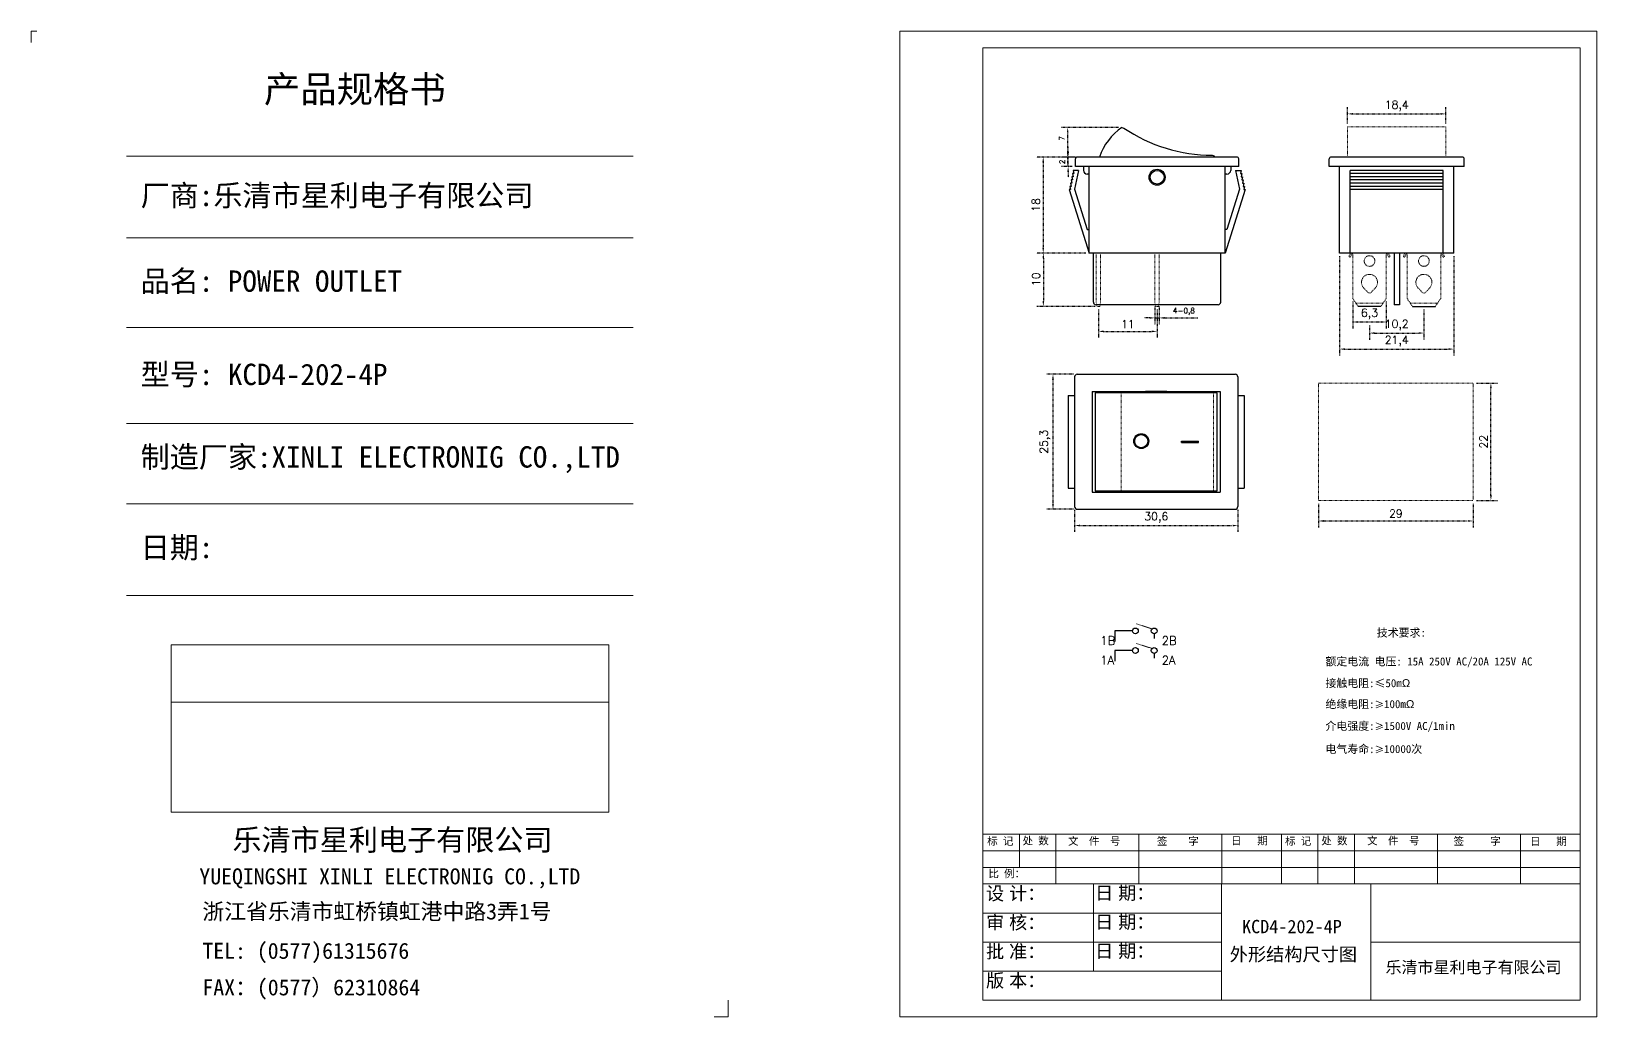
# Model space of a CAD drawing. Header units: millimetres. Extents: x 607 to 1596, y 351 to 796.
# Drawn here: x 606.9 to 900.4, y 611.4 to 796.2 of the extents above; entities that cross this region are included whole.
import ezdxf

# ---------------------------------------------------------------- set-up
doc = ezdxf.new("R2010")
doc.units = ezdxf.units.MM
doc.header["$LTSCALE"] = 0.001
doc.linetypes.add('ACAD_ISO07W100', pattern=[3, 0, -3])
doc.styles.get("Standard").update_dxf_attribs({"font": 'txt', "bigfont": 'gbcbig.shx'})
doc.dimstyles.new('ISO-25', dxfattribs={"dimtxt": 2.5, "dimasz": 2.5, "dimexe": 1.25, "dimexo": 0.625, "dimtad": 1, "dimtxsty": 'Standard', "dimcen": 2.5, "dimadec": 0, "dimazin": 0, "dimtfac": 1, "dimtmove": 0, "dimatfit": 3, "dimfxl": 0, "dimarcsym": 0})

# ---------------------------------------------------------------- blocks, each defined once
blk = doc.blocks.new('*D2')
at = {"color": 0, "linetype": 'ACAD_ISO07W100', "lineweight": -2, "ltscale": 0.13}
for p, q in [((848.24, 707.58), (848.24, 703.11)), ((877.24, 707.58), (877.24, 703.11)), ((849.24, 704.36), (876.24, 704.36))]:
    blk.add_line(p, q, dxfattribs=at)
at = {"color": 0, "linetype": 'ACAD_ISO07W100', "lineweight": 13, "ltscale": 0.13}
for points in [[(849.24, 704.53), (849.24, 704.19), (848.24, 704.36)], [(876.24, 704.53), (876.24, 704.19), (877.24, 704.36)]]:
    blk.add_solid(points, dxfattribs=at)
at = {"layer": 'Defpoints', "color": 0, "linetype": 'ACAD_ISO07W100', "lineweight": 13, "ltscale": 0.13}
for p in [(848.24, 708.21), (877.24, 708.21), (877.24, 704.36)]:
    blk.add_point(p, dxfattribs=at)
at = {"color": 0, "linetype": 'ACAD_ISO07W100', "lineweight": 13, "ltscale": 0.13, "insert": (862.74, 705.74), "char_height": 1.5, "attachment_point": 5}
blk.add_mtext('29', dxfattribs=at)
blk = doc.blocks.new('*D3')
at = {"color": 0, "linetype": 'ACAD_ISO07W100', "lineweight": -2, "ltscale": 0.13}
for p, q in [((877.87, 730.21), (881.81, 730.21)), ((880.56, 709.21), (880.56, 729.21)), ((877.87, 708.21), (881.81, 708.21))]:
    blk.add_line(p, q, dxfattribs=at)
at = {"color": 0, "linetype": 'ACAD_ISO07W100', "lineweight": 13, "ltscale": 0.13}
for points in [[(880.39, 729.21), (880.73, 729.21), (880.56, 730.21)], [(880.39, 709.21), (880.73, 709.21), (880.56, 708.21)]]:
    blk.add_solid(points, dxfattribs=at)
at = {"layer": 'Defpoints', "color": 0, "linetype": 'ACAD_ISO07W100', "lineweight": 13, "ltscale": 0.13}
for p in [(877.24, 730.21), (880.56, 730.21), (877.24, 708.21)]:
    blk.add_point(p, dxfattribs=at)
at = {"color": 0, "linetype": 'ACAD_ISO07W100', "lineweight": 13, "ltscale": 0.13, "insert": (879.19, 719.21), "char_height": 1.5, "attachment_point": 5, "rotation": 90}
blk.add_mtext('22', dxfattribs=at)
blk = doc.blocks.new('*D4')
at = {"color": 0, "linetype": 'ACAD_ISO07W100', "lineweight": -2, "ltscale": 0.13}
for p, q in [((802.39, 731.86), (797.21, 731.86)), ((798.46, 730.86), (798.46, 707.56)), ((802.39, 706.56), (797.21, 706.56))]:
    blk.add_line(p, q, dxfattribs=at)
at = {"color": 0, "linetype": 'ACAD_ISO07W100', "lineweight": 13, "ltscale": 0.13}
for points in [[(798.29, 730.86), (798.63, 730.86), (798.46, 731.86)], [(798.29, 707.56), (798.63, 707.56), (798.46, 706.56)]]:
    blk.add_solid(points, dxfattribs=at)
at = {"layer": 'Defpoints', "color": 0, "linetype": 'ACAD_ISO07W100', "lineweight": 13, "ltscale": 0.13}
for p in [(803.02, 731.86), (798.46, 706.56), (803.02, 706.56)]:
    blk.add_point(p, dxfattribs=at)
at = {"color": 0, "linetype": 'ACAD_ISO07W100', "lineweight": 13, "ltscale": 0.13, "insert": (796.96, 719.21), "char_height": 1.5, "attachment_point": 5, "rotation": 90}
blk.add_mtext('25,3', dxfattribs=at)
blk = doc.blocks.new('*D5')
at = {"color": 0, "linetype": 'ACAD_ISO07W100', "lineweight": -2, "ltscale": 0.13}
for p, q in [((802.52, 706.43), (802.52, 702.25)), ((833.12, 706.43), (833.12, 702.25)), ((803.52, 703.5), (832.12, 703.5))]:
    blk.add_line(p, q, dxfattribs=at)
at = {"color": 0, "linetype": 'ACAD_ISO07W100', "lineweight": 13, "ltscale": 0.13}
for points in [[(803.52, 703.66), (803.52, 703.33), (802.52, 703.5)], [(832.12, 703.66), (832.12, 703.33), (833.12, 703.5)]]:
    blk.add_solid(points, dxfattribs=at)
at = {"layer": 'Defpoints', "color": 0, "linetype": 'ACAD_ISO07W100', "lineweight": 13, "ltscale": 0.13}
for p in [(802.52, 707.06), (833.12, 707.06), (833.12, 703.5)]:
    blk.add_point(p, dxfattribs=at)
at = {"color": 0, "linetype": 'ACAD_ISO07W100', "lineweight": 13, "ltscale": 0.13, "insert": (817.82, 705), "char_height": 1.5, "attachment_point": 5}
blk.add_mtext('30,6', dxfattribs=at)
blk = doc.blocks.new('*D6')
at = {"color": 0, "linetype": 'ACAD_ISO07W100', "lineweight": -2, "ltscale": 0.13}
for p, q in [((802.4, 772.6), (795.38, 772.6)), ((796.63, 771.6), (796.63, 755.6)), ((804.6, 754.6), (795.38, 754.6))]:
    blk.add_line(p, q, dxfattribs=at)
at = {"color": 0, "linetype": 'ACAD_ISO07W100', "lineweight": 13, "ltscale": 0.13}
for points in [[(796.46, 771.6), (796.8, 771.6), (796.63, 772.6)], [(796.46, 755.6), (796.8, 755.6), (796.63, 754.6)]]:
    blk.add_solid(points, dxfattribs=at)
at = {"layer": 'Defpoints', "color": 0, "linetype": 'ACAD_ISO07W100', "lineweight": 13, "ltscale": 0.13}
for p in [(803.02, 772.6), (796.63, 754.6), (805.22, 754.6)]:
    blk.add_point(p, dxfattribs=at)
at = {"color": 0, "linetype": 'ACAD_ISO07W100', "lineweight": 13, "ltscale": 0.13, "insert": (795.26, 763.6), "char_height": 1.5, "attachment_point": 5, "rotation": 90}
blk.add_mtext('18', dxfattribs=at)
blk = doc.blocks.new('*D7')
at = {"color": 0, "linetype": 'ACAD_ISO07W100', "lineweight": -2, "ltscale": 0.13}
for p, q in [((804.6, 754.6), (795.4, 754.6)), ((796.65, 753.6), (796.65, 745.6)), ((806.35, 744.6), (795.4, 744.6))]:
    blk.add_line(p, q, dxfattribs=at)
at = {"color": 0, "linetype": 'ACAD_ISO07W100', "lineweight": 13, "ltscale": 0.13}
for points in [[(796.49, 753.6), (796.82, 753.6), (796.65, 754.6)], [(796.49, 745.6), (796.82, 745.6), (796.65, 744.6)]]:
    blk.add_solid(points, dxfattribs=at)
at = {"layer": 'Defpoints', "color": 0, "linetype": 'ACAD_ISO07W100', "lineweight": 13, "ltscale": 0.13}
for p in [(805.22, 754.6), (796.65, 744.6), (806.97, 744.6)]:
    blk.add_point(p, dxfattribs=at)
at = {"color": 0, "linetype": 'ACAD_ISO07W100', "lineweight": 13, "ltscale": 0.13, "insert": (795.28, 749.68), "char_height": 1.5, "attachment_point": 5, "rotation": 90}
blk.add_mtext('10', dxfattribs=at)
blk = doc.blocks.new('*D8')
at = {"color": 0, "linetype": 'ACAD_ISO07W100', "lineweight": -2, "ltscale": 0.13}
for p, q in [((802.68, 772.6), (800.05, 772.6)), ((801.3, 773.6), (801.3, 774.6)), ((801.3, 770.8), (801.3, 772.6)), ((802.05, 770.8), (800.05, 770.8)), ((801.3, 769.8), (801.3, 768.8))]:
    blk.add_line(p, q, dxfattribs=at)
at = {"color": 0, "linetype": 'ACAD_ISO07W100', "lineweight": 13, "ltscale": 0.13}
for points in [[(801.13, 773.6), (801.47, 773.6), (801.3, 772.6)], [(801.13, 769.8), (801.47, 769.8), (801.3, 770.8)]]:
    blk.add_solid(points, dxfattribs=at)
at = {"layer": 'Defpoints', "color": 0, "linetype": 'ACAD_ISO07W100', "lineweight": 13, "ltscale": 0.13}
for p in [(801.3, 772.6), (803.3, 772.6), (802.67, 770.8)]:
    blk.add_point(p, dxfattribs=at)
at = {"color": 0, "linetype": 'ACAD_ISO07W100', "lineweight": 13, "ltscale": 0.13, "insert": (800.17, 771.7), "char_height": 1.5, "attachment_point": 5, "rotation": 90}
blk.add_mtext('{\\H0.66667x;2}', dxfattribs=at)
blk = doc.blocks.new('*D9')
at = {"color": 0, "linetype": 'ACAD_ISO07W100', "lineweight": -2, "ltscale": 0.13}
for p, q in [((810.74, 778.15), (799.97, 778.15)), ((801.22, 771.8), (801.22, 777.15)), ((802.05, 770.8), (799.97, 770.8))]:
    blk.add_line(p, q, dxfattribs=at)
at = {"color": 0, "linetype": 'ACAD_ISO07W100', "lineweight": 13, "ltscale": 0.13}
for points in [[(801.05, 777.15), (801.38, 777.15), (801.22, 778.15)], [(801.05, 771.8), (801.38, 771.8), (801.22, 770.8)]]:
    blk.add_solid(points, dxfattribs=at)
at = {"layer": 'Defpoints', "color": 0, "linetype": 'ACAD_ISO07W100', "lineweight": 13, "ltscale": 0.13}
for p in [(801.22, 778.15), (811.37, 778.15), (802.67, 770.8)]:
    blk.add_point(p, dxfattribs=at)
at = {"color": 0, "linetype": 'ACAD_ISO07W100', "lineweight": 13, "ltscale": 0.13, "insert": (800.09, 776.1), "char_height": 1.5, "attachment_point": 5, "rotation": 90}
blk.add_mtext('{\\H0.66667x;7}', dxfattribs=at)
blk = doc.blocks.new('*D10')
at = {"color": 0, "linetype": 'ACAD_ISO07W100', "lineweight": -2, "ltscale": 0.13}
for p, q in [((806.97, 743.98), (806.97, 738.65)), ((817.97, 743.98), (817.97, 738.65)), ((807.97, 739.9), (816.97, 739.9))]:
    blk.add_line(p, q, dxfattribs=at)
at = {"color": 0, "linetype": 'ACAD_ISO07W100', "lineweight": 13, "ltscale": 0.13}
for points in [[(807.97, 740.07), (807.97, 739.74), (806.97, 739.9)], [(816.97, 740.07), (816.97, 739.74), (817.97, 739.9)]]:
    blk.add_solid(points, dxfattribs=at)
at = {"layer": 'Defpoints', "color": 0, "linetype": 'ACAD_ISO07W100', "lineweight": 13, "ltscale": 0.13}
for p in [(806.97, 744.6), (817.97, 744.6), (817.97, 739.9)]:
    blk.add_point(p, dxfattribs=at)
at = {"color": 0, "linetype": 'ACAD_ISO07W100', "lineweight": 13, "ltscale": 0.13, "insert": (812.5, 741.28), "char_height": 1.5, "attachment_point": 5}
blk.add_mtext('11', dxfattribs=at)
blk = doc.blocks.new('*D11')
at = {"color": 0, "linetype": 'ACAD_ISO07W100', "lineweight": -2, "ltscale": 0.13}
for p, q in [((817.57, 744.58), (817.57, 741.18)), ((818.37, 744.58), (818.37, 741.18)), ((816.57, 742.43), (815.57, 742.43)), ((817.57, 742.43), (818.37, 742.43)), ((819.37, 742.43), (825.62, 742.43))]:
    blk.add_line(p, q, dxfattribs=at)
at = {"color": 0, "linetype": 'ACAD_ISO07W100', "lineweight": 13, "ltscale": 0.13}
for points in [[(816.57, 742.6), (816.57, 742.27), (817.57, 742.43)], [(819.37, 742.6), (819.37, 742.27), (818.37, 742.43)]]:
    blk.add_solid(points, dxfattribs=at)
at = {"layer": 'Defpoints', "color": 0, "linetype": 'ACAD_ISO07W100', "lineweight": 13, "ltscale": 0.13}
for p in [(817.57, 745.2), (818.37, 745.2), (818.37, 742.43)]:
    blk.add_point(p, dxfattribs=at)
at = {"color": 0, "linetype": 'ACAD_ISO07W100', "lineweight": 13, "ltscale": 0.13, "insert": (823, 743.64), "char_height": 1.5, "attachment_point": 5}
blk.add_mtext('{\\H0.66667x;4-0,8}', dxfattribs=at)
blk = doc.blocks.new('*D12')
at = {"color": 0, "linetype": 'ACAD_ISO07W100', "lineweight": -2, "ltscale": 0.13}
for p, q in [((853.7, 778.91), (853.7, 781.93)), ((854.7, 780.68), (871.1, 780.68)), ((872.1, 778.91), (872.1, 781.93))]:
    blk.add_line(p, q, dxfattribs=at)
at = {"color": 0, "linetype": 'ACAD_ISO07W100', "lineweight": 13, "ltscale": 0.13}
for points in [[(854.7, 780.85), (854.7, 780.52), (853.7, 780.68)], [(871.1, 780.85), (871.1, 780.52), (872.1, 780.68)]]:
    blk.add_solid(points, dxfattribs=at)
at = {"layer": 'Defpoints', "color": 0, "linetype": 'ACAD_ISO07W100', "lineweight": 13, "ltscale": 0.13}
for p in [(872.1, 780.68), (853.7, 778.29), (872.1, 778.29)]:
    blk.add_point(p, dxfattribs=at)
at = {"color": 0, "linetype": 'ACAD_ISO07W100', "lineweight": 13, "ltscale": 0.13, "insert": (862.9, 782.18), "char_height": 1.5, "attachment_point": 5}
blk.add_mtext('18,4', dxfattribs=at)
blk = doc.blocks.new('*D13')
at = {"color": 0, "linetype": 'ACAD_ISO07W100', "lineweight": -2, "ltscale": 0.13}
for p, q in [((854.65, 745.48), (854.65, 740.42)), ((860.95, 745.48), (860.95, 740.42)), ((855.65, 741.67), (859.95, 741.67))]:
    blk.add_line(p, q, dxfattribs=at)
at = {"color": 0, "linetype": 'ACAD_ISO07W100', "lineweight": 13, "ltscale": 0.13}
for points in [[(855.65, 741.83), (855.65, 741.5), (854.65, 741.67)], [(859.95, 741.83), (859.95, 741.5), (860.95, 741.67)]]:
    blk.add_solid(points, dxfattribs=at)
at = {"layer": 'Defpoints', "color": 0, "linetype": 'ACAD_ISO07W100', "lineweight": 13, "ltscale": 0.13}
for p in [(854.65, 746.1), (860.95, 746.1), (860.95, 741.67)]:
    blk.add_point(p, dxfattribs=at)
at = {"color": 0, "linetype": 'ACAD_ISO07W100', "lineweight": 13, "ltscale": 0.13, "insert": (857.8, 743.17), "char_height": 1.5, "attachment_point": 5}
blk.add_mtext('6,3', dxfattribs=at)
blk = doc.blocks.new('*D14')
at = {"color": 0, "linetype": 'ACAD_ISO07W100', "lineweight": -2, "ltscale": 0.13}
for p, q in [((868, 743.98), (868, 738.34)), ((857.8, 741.04), (857.8, 738.34)), ((858.8, 739.59), (867, 739.59))]:
    blk.add_line(p, q, dxfattribs=at)
at = {"color": 0, "linetype": 'ACAD_ISO07W100', "lineweight": 13, "ltscale": 0.13}
for points in [[(858.8, 739.76), (858.8, 739.42), (857.8, 739.59)], [(867, 739.76), (867, 739.42), (868, 739.59)]]:
    blk.add_solid(points, dxfattribs=at)
at = {"layer": 'Defpoints', "color": 0, "linetype": 'ACAD_ISO07W100', "lineweight": 13, "ltscale": 0.13}
for p in [(868, 744.6), (857.8, 741.67), (868, 739.59)]:
    blk.add_point(p, dxfattribs=at)
at = {"color": 0, "linetype": 'ACAD_ISO07W100', "lineweight": 13, "ltscale": 0.13, "insert": (862.9, 741.09), "char_height": 1.5, "attachment_point": 5}
blk.add_mtext('10,2', dxfattribs=at)
blk = doc.blocks.new('*D15')
at = {"color": 0, "linetype": 'ACAD_ISO07W100', "lineweight": -2, "ltscale": 0.13}
for p, q in [((852.2, 753.98), (852.2, 735.34)), ((873.6, 753.98), (873.6, 735.34)), ((853.2, 736.59), (872.6, 736.59))]:
    blk.add_line(p, q, dxfattribs=at)
at = {"color": 0, "linetype": 'ACAD_ISO07W100', "lineweight": 13, "ltscale": 0.13}
for points in [[(853.2, 736.75), (853.2, 736.42), (852.2, 736.59)], [(872.6, 736.75), (872.6, 736.42), (873.6, 736.59)]]:
    blk.add_solid(points, dxfattribs=at)
at = {"layer": 'Defpoints', "color": 0, "linetype": 'ACAD_ISO07W100', "lineweight": 13, "ltscale": 0.13}
for p in [(852.2, 754.6), (873.6, 754.6), (873.6, 736.59)]:
    blk.add_point(p, dxfattribs=at)
at = {"color": 0, "linetype": 'ACAD_ISO07W100', "lineweight": 13, "ltscale": 0.13, "insert": (862.9, 738.09), "char_height": 1.5, "attachment_point": 5}
blk.add_mtext('21,4', dxfattribs=at)

msp = doc.modelspace()

# ---------------------------------------------------------------- hatches: boundary and pattern name
at = {"linetype": 'ACAD_ISO07W100', "lineweight": 13, "ltscale": 0.13}
h = msp.add_hatch(color=7, dxfattribs=at)
h.paths.add_polyline_path([(816.4039, 719.3295, 1), (813.6131, 719.3295, 1)])
h.paths.add_polyline_path([(816.2363, 719.3295, -1), (813.7807, 719.3295, -1)], flags=16)
h.paths.add_polyline_path([(825.7299, 719.3295), (822.533, 719.3295), (822.533, 719.0752), (825.7299, 719.0752)])

# ---------------------------------------------------------------- linework, layer by layer
at = {"linetype": 'ByBlock', "lineweight": 15}
for p, q in [((606.9132, 796.1699), (606.9132, 794.0587)), ((607.9425, 796.1699), (606.9132, 796.1699)), ((769.7581, 796.1699), (769.7581, 611.4121)), ((900.3949, 796.1699), (769.7581, 796.1699)), ((900.3949, 611.4121), (900.3949, 796.1699)), ((785.3101, 793.0595), (785.3101, 614.5225)), ((897.2845, 793.0595), (785.3101, 793.0595)), ((897.2845, 614.5225), (897.2845, 793.0595)), ((624.7316, 772.7532), (719.7316, 772.7532)), ((624.7316, 757.4308), (719.7316, 757.4308)), ((624.7316, 740.6175), (719.7316, 740.6175)), ((624.7316, 722.6362), (719.7316, 722.6362)), ((624.7316, 707.582), (719.7316, 707.582)), ((624.7316, 690.3553), (719.7316, 690.3553)), ((633.1259, 670.373), (715.1867, 670.373)), ((785.3101, 645.6265), (897.2845, 645.6265)), ((792.1529, 645.6265), (792.1529, 639.4057)), ((798.9958, 645.6265), (798.9958, 636.2953)), ((814.5478, 645.6265), (814.5478, 636.2953)), ((830.0998, 645.6265), (830.0998, 636.2953)), ((841.2973, 645.6265), (841.2973, 636.2953)), ((848.1401, 645.6265), (848.1401, 636.2953)), ((854.983, 645.6265), (854.983, 636.2953)), ((870.535, 645.6265), (870.535, 636.2953)), ((886.087, 645.6265), (886.087, 636.2953)), ((785.3101, 642.5161), (897.2845, 642.5161)), ((785.3101, 639.4057), (897.2845, 639.4057)), ((785.3101, 636.2953), (897.2845, 636.2953)), ((806.0852, 636.2953), (806.0852, 619.9657)), ((830.0728, 636.2953), (830.0728, 614.5225)), ((858.0664, 636.2953), (858.0664, 614.5225)), ((785.3101, 630.8521), (830.0728, 630.8521)), ((785.3101, 625.4089), (830.0728, 625.4089)), ((858.0664, 625.4089), (897.2845, 625.4089)), ((785.3101, 619.9657), (830.0728, 619.9657)), ((737.55, 611.4121), (737.55, 614.5066)), ((785.3101, 614.5225), (897.2845, 614.5225)), ((734.9344, 611.4121), (737.55, 611.4121)), ((769.7581, 611.4121), (900.3949, 611.4121))]:
    msp.add_line(p, q, dxfattribs=at)
for p, q in [((811.3697, 778.1541), (811.752, 778.0366)), ((802.6745, 770.8011), (802.6745, 772.2511)), ((832.9245, 772.6011), (803.0245, 772.6011)), ((828.3098, 772.9478), (828.6921, 772.8303)), ((833.2745, 770.8011), (833.2745, 772.2511)), ((850.2486, 770.8011), (850.2486, 772.2511)), ((875.2002, 772.6011), (850.5986, 772.6011)), ((875.5502, 770.8011), (875.5502, 772.2511)), ((802.0995, 769.5011), (802.2245, 768.9011)), ((802.3495, 769.5011), (802.0995, 769.5011)), ((802.2245, 770.1011), (802.3495, 769.5011)), ((803.246, 770.1011), (802.2245, 770.1011)), ((803.246, 770.1011), (802.5067, 766.5527)), ((833.2745, 770.8011), (802.6745, 770.8011)), ((804.1745, 770.8011), (804.1745, 770.1011)), ((805.2245, 769.4011), (804.8745, 769.4011)), ((805.2245, 754.6011), (805.2245, 770.8011)), ((830.7245, 754.6011), (830.7245, 770.8011)), ((831.0745, 769.4011), (830.7245, 769.4011)), ((831.7745, 770.8011), (831.7745, 770.1011)), ((832.703, 770.1011), (833.7245, 770.1011)), ((832.703, 770.1011), (833.4423, 766.5527)), ((833.7245, 770.1011), (833.5995, 769.5011)), ((833.5995, 769.5011), (833.8495, 769.5011)), ((833.8495, 769.5011), (833.7245, 768.9011)), ((852.1642, 770.8011), (850.2486, 770.8011)), ((875.5502, 770.8011), (852.1642, 770.8011)), ((852.1994, 754.6011), (852.1994, 770.8011)), ((854.1994, 754.6011), (854.1994, 770.1011)), ((871.5994, 770.1011), (854.1994, 770.1011)), ((871.5994, 769.5011), (854.1994, 769.5011)), ((871.5994, 754.6011), (871.5994, 770.1011)), ((873.5994, 754.6011), (873.5994, 770.8011)), ((801.7245, 766.5011), (801.4745, 766.5011)), ((801.4745, 766.5011), (805.2245, 754.6011)), ((801.5995, 767.1011), (801.7245, 766.5011)), ((801.8495, 767.1011), (801.5995, 767.1011)), ((801.7245, 767.7011), (801.8495, 767.1011)), ((801.9745, 767.7011), (801.7245, 767.7011)), ((801.8495, 768.3011), (801.9745, 767.7011)), ((802.0995, 768.3011), (801.8495, 768.3011)), ((801.9745, 768.9011), (802.0995, 768.3011)), ((802.2245, 768.9011), (801.9745, 768.9011)), ((802.5067, 766.5527), (804.8745, 759.0389)), ((834.4745, 766.5011), (830.7245, 754.6011)), ((833.4423, 766.5527), (831.0745, 759.0389)), ((833.7245, 768.9011), (833.9745, 768.9011)), ((833.9745, 768.9011), (833.8495, 768.3011)), ((833.8495, 768.3011), (834.0995, 768.3011)), ((834.0995, 768.3011), (833.9745, 767.7011)), ((833.9745, 767.7011), (834.2245, 767.7011)), ((834.2245, 767.7011), (834.0995, 767.1011)), ((834.0995, 767.1011), (834.3495, 767.1011)), ((834.3495, 767.1011), (834.2245, 766.5011)), ((834.2245, 766.5011), (834.4745, 766.5011)), ((871.5994, 768.9011), (854.1994, 768.9011)), ((871.5994, 768.3011), (854.1994, 768.3011)), ((871.5994, 767.7011), (854.1994, 767.7011)), ((871.5994, 767.1011), (854.1994, 767.1011)), ((871.5994, 766.5011), (854.1994, 766.5011)), ((804.8745, 759.0389), (805.2245, 759.0389)), ((831.0745, 759.0389), (830.7245, 759.0389)), ((830.7245, 754.6011), (805.2245, 754.6011)), ((806.0445, 745.4011), (806.0445, 754.6011)), ((829.9045, 745.4011), (829.9045, 754.6011)), ((873.5994, 754.6011), (852.1994, 754.6011)), ((862.3994, 754.6011), (862.3994, 744.9011)), ((863.3994, 754.6011), (863.3994, 744.9011)), ((829.4045, 744.9011), (806.5445, 744.9011)), ((859.9494, 744.6011), (855.6494, 744.6011)), ((863.3994, 744.9011), (862.3994, 744.9011)), ((865.8494, 744.6011), (870.1494, 744.6011)), ((802.5179, 731.3578), (802.5179, 707.0578)), ((803.0179, 731.8578), (832.6179, 731.8578)), ((833.1179, 731.3578), (833.1179, 707.0578)), ((801.3179, 727.9078), (801.3179, 710.5078)), ((801.3179, 727.9078), (802.5179, 727.9078)), ((805.8179, 728.6428), (829.8179, 728.6428)), ((805.8179, 728.6428), (805.8179, 709.7728)), ((806.3679, 728.4078), (806.3679, 710.0078)), ((829.2679, 728.4078), (806.3679, 728.4078)), ((819.8179, 728.6078), (815.8179, 728.6078)), ((815.8179, 728.4078), (815.8179, 728.6078)), ((816.5179, 728.6078), (816.5179, 728.6428)), ((819.1179, 728.6078), (819.1179, 728.6428)), ((819.8179, 728.4078), (819.8179, 728.6078)), ((829.2679, 710.0078), (829.2679, 728.4078)), ((829.8179, 728.6428), (829.8179, 709.7728)), ((833.1179, 727.9078), (834.3179, 727.9078)), ((834.3179, 727.9078), (834.3179, 710.5078)), ((822.533, 719.0752), (822.533, 719.3295)), ((822.533, 719.3295), (825.7299, 719.3295)), ((822.533, 719.0752), (825.7299, 719.0752)), ((825.7299, 719.0752), (825.7299, 719.3295)), ((801.3179, 710.5078), (802.5179, 710.5078)), ((833.1179, 710.5078), (834.3179, 710.5078)), ((805.8179, 709.7728), (829.8179, 709.7728)), ((806.3679, 710.0078), (829.2679, 710.0078)), ((815.8179, 709.8078), (815.8179, 710.0078)), ((815.8179, 709.8078), (819.8179, 709.8078)), ((816.5179, 709.8078), (816.5179, 709.7728)), ((819.1179, 709.8078), (819.1179, 709.7728)), ((819.8179, 709.8078), (819.8179, 710.0078)), ((803.0179, 706.5578), (832.6179, 706.5578)), ((813.3748, 683.7475), (810.0321, 683.7475)), ((810.0321, 683.7475), (810.0321, 681.7363)), ((817.4315, 683.2071), (817.4315, 682.3217)), ((813.3748, 680.0635), (810.0321, 680.0635)), ((810.0321, 680.0635), (810.0321, 678.0523)), ((817.4315, 679.5231), (817.4315, 678.6378))]:
    msp.add_line(p, q)
at = {"linetype": 'ACAD_ISO07W100', "lineweight": 13, "ltscale": 0.13}
for p, q in [((853.6994, 778.2891), (872.0994, 778.2891)), ((853.6994, 772.6011), (853.6994, 778.2891)), ((872.0994, 772.6011), (872.0994, 778.2891)), ((806.5745, 754.6011), (806.5745, 745.2011)), ((807.3745, 754.6011), (807.3745, 745.2011)), ((817.5745, 754.6011), (817.5745, 745.2011)), ((818.3745, 754.6011), (818.3745, 745.2011)), ((853.9526, 754.0345), (854.3419, 754.6011)), ((854.6494, 754.6011), (854.1196, 753.7738)), ((854.6494, 754.6011), (854.6494, 746.1011)), ((860.9494, 754.6011), (860.9494, 746.1011)), ((860.9494, 754.6011), (861.4792, 753.7738)), ((861.6461, 754.0345), (861.2568, 754.6011)), ((864.1526, 754.0345), (864.5419, 754.6011)), ((864.8494, 754.6011), (864.3196, 753.7738)), ((864.8494, 754.6011), (864.8494, 746.1011)), ((871.1494, 754.6011), (871.1494, 746.1011)), ((871.1494, 754.6011), (871.6792, 753.7738)), ((871.8461, 754.0345), (871.4568, 754.6011)), ((854.1196, 753.7738), (853.9526, 754.0345)), ((861.4792, 753.7738), (861.6461, 754.0345)), ((864.3196, 753.7738), (864.1526, 754.0345)), ((871.6792, 753.7738), (871.8461, 754.0345)), ((854.6494, 746.1011), (855.6494, 744.6011)), ((856.6814, 748.1011), (857.4267, 747.2678)), ((858.9174, 748.1011), (858.1721, 747.2678)), ((859.9494, 744.6011), (860.9494, 746.1011)), ((865.8494, 744.6011), (864.8494, 746.1011)), ((866.8814, 748.1011), (867.6267, 747.2678)), ((869.1174, 748.1011), (868.3721, 747.2678)), ((871.1494, 746.1011), (870.1494, 744.6011)), ((806.7245, 744.6011), (806.5745, 745.2011)), ((807.2245, 744.6011), (806.7245, 744.6011)), ((807.2245, 744.6011), (807.3745, 745.2011)), ((817.7245, 744.6011), (817.5745, 745.2011)), ((818.2245, 744.6011), (817.7245, 744.6011)), ((818.2245, 744.6011), (818.3745, 745.2011)), ((855.2494, 745.2011), (860.3494, 745.2011)), ((870.5494, 745.2011), (865.4494, 745.2011)), ((811.2131, 728.4078), (811.2131, 710.0078)), ((828.5355, 728.4078), (828.5355, 710.0078)), ((848.2428, 730.2078), (848.2428, 708.2078)), ((848.2428, 730.2078), (877.2428, 730.2078)), ((877.2428, 730.2078), (877.2428, 708.2078)), ((848.2428, 708.2078), (877.2428, 708.2078)), ((817.0554, 684.1355), (814.0528, 685.0977)), ((817.0554, 680.4515), (814.0528, 681.4138))]:
    msp.add_line(p, q, dxfattribs=at)
at = {"linetype": 'ByBlock', "lineweight": 15}
msp.add_lwpolyline([(633.1259, 681.1074), (715.1867, 681.1074), (715.1867, 649.7716), (633.1259, 649.7716)], close=True, dxfattribs=at)
for centre, radius in [((817.9745, 768.8011), 1.5), ((817.9745, 768.8011), 1.3), ((815.0085, 719.3295), 1.3954), ((815.0085, 719.3295), 1.2278), ((813.9151, 683.7475), 0.5404), ((817.4315, 683.7475), 0.5404), ((813.9151, 680.0635), 0.5404), ((817.4315, 680.0635), 0.5404)]:
    msp.add_circle(centre, radius)
at = {"linetype": 'ACAD_ISO07W100', "lineweight": 13, "ltscale": 0.13}
for centre in [(857.7994, 753.1011), (867.9994, 753.1011)]:
    msp.add_circle(centre, 1, dxfattribs=at)
for centre, radius, start, end in [((817.9745, 768.8011), 11.45, 125.228536, 160.617214), ((828.3157, 802.4492), 29.5014, 235.843539, 269.988431), ((803.0245, 772.2511), 0.35, 90, 180), ((817.9745, 768.8011), 11.45, 19.382786, 20.603435), ((832.9245, 772.2511), 0.35, 0, 90), ((850.5986, 772.2511), 0.35, 90, 180), ((875.2002, 772.2511), 0.35, 0, 90), ((804.8745, 770.1011), 0.7, 180, 270), ((831.0745, 770.1011), 0.7, 270, 0), ((806.5445, 745.4011), 0.5, 180, 270), ((829.4045, 745.4011), 0.5, 270, 0), ((803.0179, 731.3578), 0.5, 90, 180), ((832.6179, 731.3578), 0.5, 0, 90), ((803.0179, 707.0578), 0.5, 180, 270), ((832.6179, 707.0578), 0.5, 270, 0)]:
    msp.add_arc(centre, radius, start, end)
for centre, radius, start, end in [((857.7994, 749.1011), 1.5, 318.189685, 221.810315), ((867.9994, 749.1011), 1.5, 318.189685, 221.810315), ((857.7994, 747.6011), 0.5, 221.810315, 318.189685), ((867.9994, 747.6011), 0.5, 221.810315, 318.189685)]:
    msp.add_arc(centre, radius, start, end, dxfattribs=at)

# ---------------------------------------------------------------- texts
at = {"attachment_point": 1}
for s, insert, char_height, width in [('{\\f新宋体|b0|i0|c134|p49;产品规格书}', (650.5145, 787.8233), 5, 54.195609), ('{\\f新宋体|b0|i0|c134|p49;厂商:乐清市星利电子有限公司}', (627.4101, 767.3903), 4, 96.420373), ('{\\f新宋体|b0|i0|c134|p49;品名: POWER OUTLET}', (627.4101, 751.3304), 4, 96.420373), ('{\\fNSimSun|b0|i0|c134|p49;型号: KCD4-202-4P}', (627.4101, 733.8464), 4, 96.420373), ('{\\f新宋体|b0|i0|c134|p49;制造厂家:XINLI ELECTRONIG CO.,LTD}', (627.4101, 718.3678), 4, 96.420373), ('{\\f新宋体|b0|i0|c134|p49;日期:}', (627.4101, 701.3878), 4, 96.420373), ('{\\f新宋体|b0|i0|c134|p49;乐清市星利电子有限公司}', (644.618, 646.5678), 4, 96.420373), ('{\\f新宋体|b0|i0|c134|p49;YUEQINGSHI XINLI ELECTRONIG CO.,LTD}', (638.4157, 639.2253), 3, 110.66707), ('{\\f新宋体|b0|i0|c134|p49;浙江省乐清市虹桥镇虹港中路3弄1号}', (638.9906, 632.6452), 3, 96.420373), ('{\\f新宋体|b0|i0|c134|p49;TEL: (0577)61315676}', (638.9906, 625.265), 3, 96.420373), ('{\\f新宋体|b0|i0|c134|p49;FAX：(0577）62310864}', (638.9906, 618.4115), 3, 96.420373)]:
    msp.add_mtext(s, dxfattribs=dict(at, insert=insert, char_height=char_height, width=width))
at = {"color": 1, "attachment_point": 1}
for s, insert, char_height, width in [('{\\f新宋体|b0|i0|c134|p49;\\C256;技术要求:}', (859.1747, 684.164), 1.5, 10.841755), ('{\\fNSimSun|b0|i0|c134|p49;\\C256;额定电流 电压: 15A 250V AC/20A 125V AC}', (849.5426, 678.7649), 1.5, 41.999297), ('{\\f新宋体|b0|i0|c134|p49;\\C256;接触电阻:\\f新宋体|b0|i0|c0|p49;≤50m\\fISOCPEUR|b0|i0|c134|p34;Ω}', (849.5426, 674.698), 1.5, 41.999297), ('{\\f新宋体|b0|i0|c134|p49;\\C256;绝缘电阻:\\f新宋体|b0|i0|c0|p49;\\H0.875x;≥\\f新宋体|b0|i0|c134|p49;\\H1.143x;100\\f新宋体|b0|i0|c0|p49;m\\fISOCPEUR|b0|i0|c134|p34;Ω}', (849.5426, 670.7649), 1.5, 41.999297), ('{\\f新宋体|b0|i0|c134|p49;\\C256;介电强度:\\f新宋体|b0|i0|c0|p49;\\H0.875x;≥\\f新宋体|b0|i0|c134|p49;\\H1.143x;1500V AC/1min}', (849.5426, 666.6679), 1.5, 41.999297), ('{\\f新宋体|b0|i0|c134|p49;\\C256;电气寿命:\\f新宋体|b0|i0|c0|p49;\\H0.875x;≥\\f新宋体|b0|i0|c134|p49;\\H1.143x;10000次}', (849.5426, 662.3413), 1.5, 41.999297), ('{\\fNSimSun|b0|i0|c134|p49;\\C256;KCD4-202-4P}', (833.901, 629.5657), 2.5, 15.045069), ('{\\f新宋体|b0|i0|c134|p49;\\C256;外形结构尺寸图}', (831.5941, 624.3574), 2.5, 24.436854), ('{\\f新宋体|b0|i0|c134|p49;\\C256;乐清市星利电子有限公司}', (860.7975, 621.7714), 2.2, 37.859848)]:
    msp.add_mtext(s, dxfattribs=dict(at, insert=insert, char_height=char_height, width=width))
at = {"linetype": 'ACAD_ISO07W100', "lineweight": 13, "ltscale": 0.13, "char_height": 1.59296, "width": 1.590619, "attachment_point": 1}
for s, insert in [('1B', (807.333, 682.7323)), ('2B', (818.8337, 682.7323)), ('1A', (807.333, 679.0484)), ('2A', (818.8337, 679.0484))]:
    msp.add_mtext(s, dxfattribs=dict(at, insert=insert))
at = {"linetype": 'ByBlock', "lineweight": 15, "attachment_point": 1}
for s, insert, char_height in [('{\\fNSimSun|b0|i0|c134|p49;标 记}', (786.1174, 645.0529), 1.44), ('{\\fNSimSun|b0|i0|c134|p49;处 数}', (792.7642, 645.1252), 1.44), ('{\\fNSimSun|b0|i0|c134|p49;文  件  号}', (801.2864, 645.0529), 1.44), ('{\\fNSimSun|b0|i0|c134|p49;签    字}', (817.9483, 645.0529), 1.44), ('{\\fNSimSun|b0|i0|c134|p49;日   期}', (831.8509, 645.1214), 1.44), ('{\\fNSimSun|b0|i0|c134|p49;标 记}', (841.9777, 645.0529), 1.44), ('{\\fNSimSun|b0|i0|c134|p49;处 数}', (848.762, 645.1252), 1.44), ('{\\fNSimSun|b0|i0|c134|p49;文  件  号}', (857.3527, 645.1222), 1.44), ('{\\fNSimSun|b0|i0|c134|p49;签     字}', (873.5664, 645.0529), 1.44), ('{\\fNSimSun|b0|i0|c134|p49;日   期}', (887.9116, 645.0088), 1.44), ('{\\fNSimSun|b0|i0|c134|p49;比 例：}', (786.3526, 638.9644), 1.44), ('{\\f\uffd0ￂￋￎￌﾣﾤ|b0|i0|c134|p49;设 计：}', (785.911, 635.7711), 2.48832), ('{\\f\uffd0ￂￋￎￌﾣﾤ|b0|i0|c134|p49;日 期：}', (806.3663, 635.8677), 2.48832), ('{\\f\uffd0ￂￋￎￌﾣﾤ|b0|i0|c134|p49;审 核：}', (785.911, 630.3279), 2.48832), ('{\\f\uffd0ￂￋￎￌﾣﾤ|b0|i0|c134|p49;日 期：}', (806.3663, 630.4245), 2.48832), ('{\\f\uffd0ￂￋￎￌﾣﾤ|b0|i0|c134|p49;批 准：}', (785.911, 624.8847), 2.48832), ('{\\f\uffd0ￂￋￎￌﾣﾤ|b0|i0|c134|p49;日 期：}', (806.3663, 624.9813), 2.48832), ('{\\f\uffd0ￂￋￎￌﾣﾤ|b0|i0|c134|p49;版 本：}', (785.911, 619.4415), 2.48832)]:
    msp.add_mtext(s, dxfattribs=dict(at, insert=insert, char_height=char_height))

# ---------------------------------------------------------------- dimensions: what is measured, and where the dimension line sits
at = {"linetype": 'ACAD_ISO07W100', "lineweight": 13, "ltscale": 0.13}
for base, p1, p2, picture, middle in [((872.0994, 780.6849), (853.6994, 778.2891), (872.0994, 778.2891), '*D12', (862.8994, 782.1849)), ((873.5994, 736.588), (852.1994, 754.6011), (873.5994, 754.6011), '*D15', (862.8994, 738.088)), ((860.9494, 741.6659), (854.6494, 746.1011), (860.9494, 746.1011), '*D13', (857.7994, 743.1659)), ((867.9994, 739.5911), (857.7994, 741.6659), (867.9994, 744.6011), '*D14', (862.8994, 741.0911)), ((877.2428, 704.3604), (848.2428, 708.2078), (877.2428, 708.2078), '*D2', (862.7428, 705.7354)), ((833.1179, 703.497), (802.5179, 707.0578), (833.1179, 707.0578), '*D5', (817.8179, 704.997))]:
    dim = msp.add_linear_dim(base=base, p1=p1, p2=p2, dimstyle='ISO-25', override={"dimtxt": 1.5, "dimasz": 1, "dimdec": 3, "dimcen": 1, "dimtdec": 3}, dxfattribs=at)
    dim.commit()
    dim.dimension.update_dxf_attribs({"geometry": picture, "text_midpoint": middle})
for base, p2, text, picture, middle in [((801.2151, 778.1541), (811.3697, 778.1541), '{\\H0.66667x;7}', '*D9', (801.2151, 776.095)), ((801.2984, 772.6011), (803.3047, 772.6011), '{\\H0.66667x;2}', '*D8', (801.2984, 771.7011))]:
    dim = msp.add_linear_dim(base=base, p1=(802.6745, 770.8011), p2=p2, angle=90, text=text, dimstyle='ISO-25', override={"dimtxt": 1.5, "dimasz": 1, "dimdec": 3, "dimcen": 1, "dimtdec": 3}, dxfattribs=at)
    dim.commit()
    dim.dimension.update_dxf_attribs({"geometry": picture, "text_midpoint": middle, "dimtype": 160})
for base, p1, p2, picture, middle in [((796.63, 754.6011), (803.0245, 772.6011), (805.2245, 754.6011), '*D6', (796.63, 763.6011)), ((796.6545, 744.6011), (805.2245, 754.6011), (806.9745, 744.6011), '*D7', (796.6545, 749.6787))]:
    dim = msp.add_linear_dim(base=base, p1=p1, p2=p2, angle=90, dimstyle='ISO-25', override={"dimtxt": 1.5, "dimasz": 1, "dimdec": 3, "dimcen": 1, "dimtdec": 3}, dxfattribs=at)
    dim.commit()
    dim.dimension.update_dxf_attribs({"geometry": picture, "text_midpoint": middle, "dimtype": 160})
dim = msp.add_linear_dim(base=(817.9745, 739.9025), p1=(806.9745, 744.6011), p2=(817.9745, 744.6011), dimstyle='ISO-25', override={"dimtxt": 1.5, "dimasz": 1, "dimdec": 3, "dimcen": 1, "dimtdec": 3}, dxfattribs=at)
dim.commit()
dim.dimension.update_dxf_attribs({"geometry": '*D10', "text_midpoint": (812.4996, 739.9025), "dimtype": 160})
dim = msp.add_linear_dim(base=(818.3745, 742.432), p1=(817.5745, 745.2011), p2=(818.3745, 745.2011), text='{\\H0.66667x;4-<>}', dimstyle='ISO-25', override={"dimtxt": 1.5, "dimasz": 1, "dimdec": 3, "dimcen": 1, "dimtdec": 3}, dxfattribs=at)
dim.commit()
dim.dimension.update_dxf_attribs({"geometry": '*D11', "text_midpoint": (822.9995, 743.6403)})
for base, p1, p2, picture, middle in [((798.459, 706.5578), (803.0179, 731.8578), (803.0179, 706.5578), '*D4', (796.959, 719.2078)), ((880.561, 730.2078), (877.2428, 708.2078), (877.2428, 730.2078), '*D3', (879.186, 719.2078))]:
    dim = msp.add_linear_dim(base=base, p1=p1, p2=p2, angle=90, dimstyle='ISO-25', override={"dimtxt": 1.5, "dimasz": 1, "dimdec": 3, "dimcen": 1, "dimtdec": 3}, dxfattribs=at)
    dim.commit()
    dim.dimension.update_dxf_attribs({"geometry": picture, "text_midpoint": middle})

doc.saveas('drawing.dxf')
